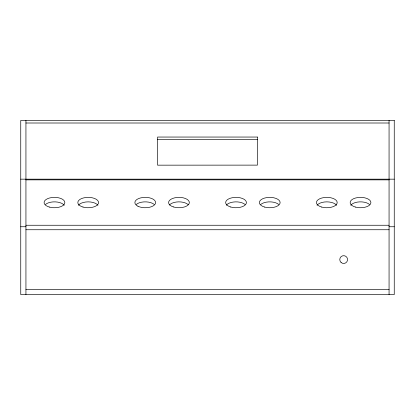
<?xml version="1.0" encoding="UTF-8"?>
<svg xmlns="http://www.w3.org/2000/svg" width="415" height="415" viewBox="0 0 415 415"><rect width="100%" height="100%" fill="white"/><g stroke="black" fill="none" stroke-linecap="round" stroke-linejoin="round"><path stroke-width="0.62" d="M25.938 123.006L389.063 123.006M157.57 139.642L257.43 139.642M20.75 179.166L394.25 179.166M25.938 179.861L389.063 179.861M25.938 225.252L389.063 225.252M20.75 226.746L25.938 226.746M389.063 226.746L394.25 226.746M25.938 229.744L389.063 229.744M25.938 289.4L389.063 289.4M389.063 120.412L389.063 294.588M25.938 120.412L25.938 294.588M45.484 204.455A10.375 5.188 0 0 1 55.377 201.877A10.375 5.188 0 0 1 64.221 205.275M78.435 205.275A10.375 5.188 0 0 1 88.188 201.861A10.375 5.188 0 0 1 97.94 205.275M136.213 204.496A10.375 5.188 0 0 1 154.183 204.408M169.424 205.015A10.375 5.188 0 0 1 178.616 201.861A10.375 5.188 0 0 1 188.218 204.699M226.315 205.228A10.375 5.188 0 0 1 235.222 201.877A10.375 5.188 0 0 1 245.063 204.496M260.765 204.455A10.375 5.188 0 0 1 278.735 204.455M317.06 205.275A10.375 5.188 0 0 1 326.812 201.861A10.375 5.188 0 0 1 336.565 205.275M350.779 205.275A10.375 5.188 0 0 1 359.623 201.877A10.375 5.188 0 0 1 369.516 204.455M394.25 120.412L20.75 120.412L20.75 294.588L394.25 294.588L394.25 120.412M257.43 137.049L157.57 137.049L157.57 165.165L257.43 165.123L257.43 137.049M49.281 207.049A10.375 5.188 0 0 0 64.844 202.556A10.375 5.188 0 0 0 49.281 198.064A10.375 5.188 0 0 0 49.281 207.049M83 207.049A10.375 5.188 0 0 0 98.563 202.556A10.375 5.188 0 0 0 83 198.064A10.375 5.188 0 0 0 83 207.049M137.988 206.26A10.375 5.188 0 0 0 155.298 203.848A10.375 5.188 0 0 0 142.464 197.556A10.375 5.188 0 0 0 137.988 206.26M173.309 206.903A10.375 5.188 0 0 0 189.328 202.831A10.375 5.188 0 0 0 174.269 197.929A10.375 5.188 0 0 0 173.309 206.903M230.761 207.023A10.375 5.188 0 0 0 246.406 202.603A10.375 5.188 0 0 0 230.927 198.038A10.375 5.188 0 0 0 230.761 207.023M264.562 207.049A10.375 5.188 0 0 0 280.125 202.556A10.375 5.188 0 0 0 264.562 198.064A10.375 5.188 0 0 0 264.562 207.049M321.625 207.049A10.375 5.188 0 0 0 337.188 202.556A10.375 5.188 0 0 0 321.625 198.064A10.375 5.188 0 0 0 321.625 207.049M355.344 207.049A10.375 5.188 0 0 0 370.906 202.556A10.375 5.188 0 0 0 355.344 198.064A10.375 5.188 0 0 0 355.344 207.049M341.094 262.488A3.891 3.891 0 0 0 347.485 260.345A3.891 3.891 0 0 0 342.437 255.879A3.891 3.891 0 0 0 341.094 262.488"/></g></svg>
